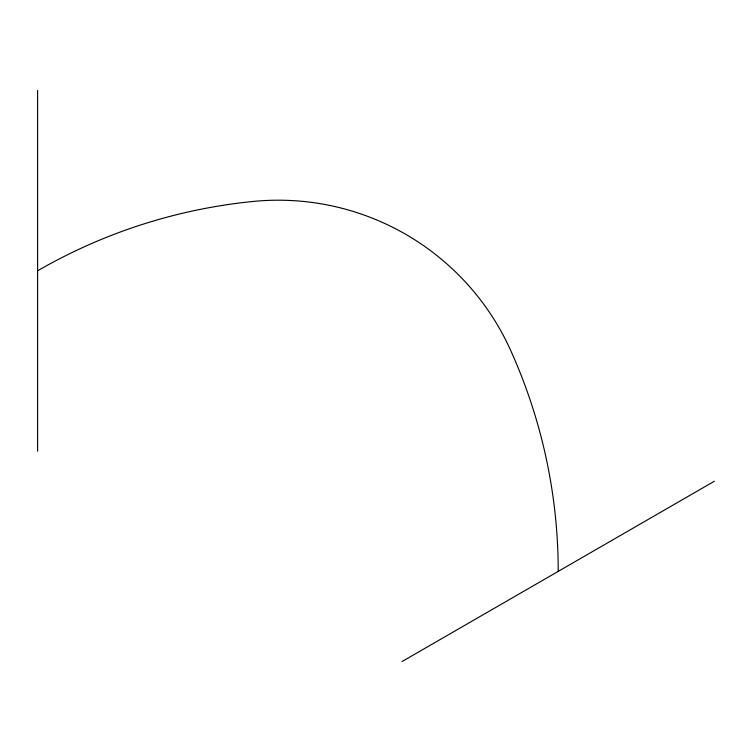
<?xml version="1.0" encoding="UTF-8"?>
<svg xmlns="http://www.w3.org/2000/svg" width="752" height="752" viewBox="0 0 752 752"><rect width="100%" height="100%" fill="white"/><g stroke="black" fill="none" stroke-linecap="round" stroke-linejoin="round"><path stroke-width="1.13" d="M402.029 661.553L714.4 481.205M37.6 90.447L37.6 451.144M558.219 571.379A537.201 537.201 0 0 0 510.458 349.943A254.749 254.749 0 0 0 253.245 201.442A537.201 537.201 0 0 0 37.6 270.795"/></g></svg>
